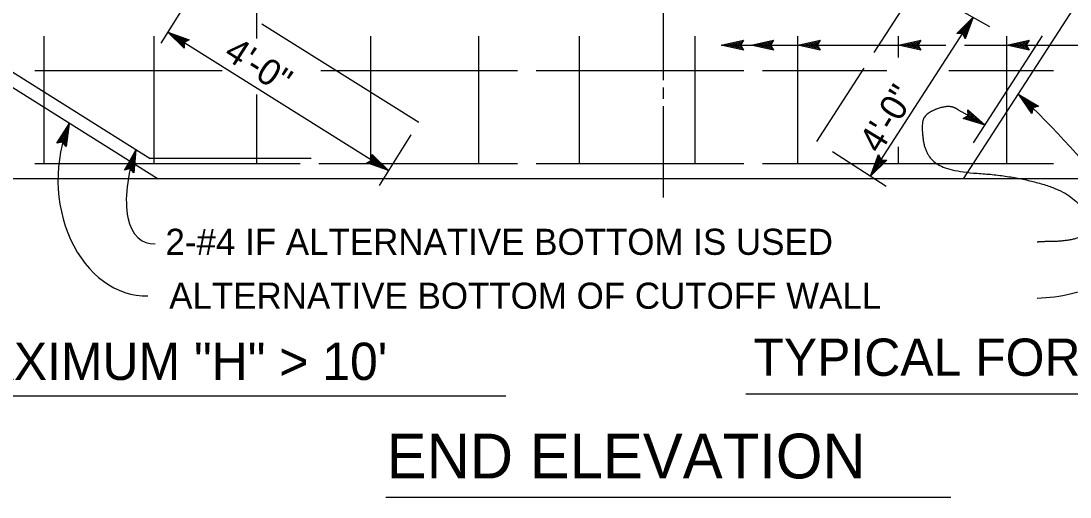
# Model space of a CAD drawing. Extents: x -894 to 866, y -472 to 714.
# Drawn here: x 78.5 to 359.7, y 206.9 to 334.6 of the extents above; entities that cross this region are included whole.
import ezdxf

# ---------------------------------------------------------------- set-up
doc = ezdxf.new("R2010")
doc.units = 0
doc.layers.add('align_CULVERT', color=7, linetype='Continuous')
doc.layers.add('align_CULVERT-anno', color=7, linetype='Continuous')

msp = doc.modelspace()

# ---------------------------------------------------------------- linework, layer by layer
at = {"layer": 'align_CULVERT'}
for p, q in [((331.2, 292.28), (406.26, 408.63)), ((-4.74, 371.77), (113.11, 297.78)), ((-8.74, 370.15), (115.29, 292.28)), ((141.76, 329.9), (141.76, 344.78)), ((307.24, 326.15), (318.82, 344.11)), ((143.06, 333.88), (185.16, 307.45)), ((84.76, 296.28), (84.76, 330.56)), ((114.26, 296.28), (114.26, 330.56)), ((172.26, 296.28), (172.26, 330.56)), ((201.26, 296.28), (201.26, 330.56)), ((228.26, 296.28), (228.26, 330.56)), ((259.26, 296.28), (259.26, 330.56)), ((286.76, 296.28), (286.76, 330.56)), ((313.76, 324.8), (313.76, 330.56)), ((333.87, 301.95), (352.35, 330.6)), ((342.76, 296.28), (342.76, 330.56)), ((132.45, 321.28), (82.22, 321.28)), ((211.61, 321.28), (158.91, 321.28)), ((272.28, 321.28), (216.61, 321.28)), ((310.57, 321.28), (277.28, 321.28)), ((291.85, 302.3), (304.53, 321.95)), ((355.27, 321.28), (327.2, 321.28)), ((141.76, 296.28), (141.76, 314.89)), ((313.76, 296.28), (313.76, 300.89)), ((153.35, 296.28), (82.22, 296.28)), ((156.26, 297.78), (113.11, 297.78)), ((211.61, 296.28), (158.35, 296.28)), ((272.28, 296.28), (216.61, 296.28)), ((355.27, 296.28), (277.28, 296.28)), ((406.26, 292.28), (-8.74, 292.28))]:
    msp.add_line(p, q, dxfattribs=at)
at = {"layer": 'align_CULVERT-anno'}
for p, q in [((250.76, 318.78), (250.76, 367.56)), ((124.51, 342.25), (116, 328.69)), ((323.17, 341.63), (338.1, 333.14)), ((306.27, 293), (333.76, 335.61)), ((329.38, 331.29), (333.76, 335.61)), ((333.76, 335.61), (331.62, 329.85)), ((329.8, 331.28), (333.01, 334.45)), ((330.22, 331.28), (332.26, 333.29)), ((330.61, 331.24), (331.51, 332.13)), ((331.51, 332.13), (331.08, 330.97)), ((332.26, 333.29), (331.25, 330.57)), ((333.01, 334.44), (331.45, 330.24)), ((117.85, 331.64), (177.02, 294.5)), ((122.22, 327.32), (117.85, 331.64)), ((117.85, 331.64), (117.85, 331.64)), ((117.85, 331.64), (123.64, 329.58)), ((122.22, 327.74), (119.02, 330.91)), ((119.03, 330.91), (123.25, 329.4)), ((122.22, 328.17), (120.19, 330.17)), ((120.19, 330.17), (122.91, 329.2)), ((122.25, 328.55), (121.36, 329.44)), ((121.36, 329.44), (122.52, 329.02)), ((123.64, 329.58), (122.25, 328.88)), ((123.64, 329.58), (123.64, 329.58)), ((266.22, 328.13), (272.22, 329.46)), ((267.62, 328.14), (271.99, 329.1)), ((272.22, 329.46), (271.42, 328.13)), ((272.22, 329.46), (272.22, 329.46)), ((274.24, 328.13), (280.24, 329.46)), ((275.63, 328.14), (280, 329.1)), ((280.24, 329.46), (279.44, 328.13)), ((280.24, 329.46), (280.24, 329.46)), ((286.76, 328.13), (292.76, 329.46)), ((288.15, 328.14), (292.52, 329.1)), ((292.76, 329.46), (291.96, 328.13)), ((292.76, 329.46), (292.76, 329.46)), ((313.76, 328.13), (319.76, 329.46)), ((315.15, 328.14), (319.52, 329.1)), ((319.76, 329.46), (318.96, 328.13)), ((319.76, 329.46), (319.76, 329.46)), ((330.94, 331.24), (329.38, 331.29)), ((329.38, 331.29), (329.38, 331.29)), ((331.62, 329.85), (330.94, 331.24)), ((331.62, 329.85), (331.62, 329.85)), ((342.76, 328.13), (348.76, 329.46)), ((344.15, 328.14), (348.52, 329.1)), ((348.76, 329.46), (347.96, 328.13)), ((348.76, 329.46), (348.76, 329.46)), ((122.25, 328.88), (122.22, 327.32)), ((122.22, 327.32), (122.22, 327.32)), ((266.22, 328.13), (286.76, 328.13)), ((272.22, 326.79), (266.22, 328.13)), ((266.22, 328.13), (266.22, 328.13)), ((272.01, 327.15), (267.6, 328.13)), ((268.99, 328.13), (271.81, 328.76)), ((271.77, 327.51), (268.99, 328.13)), ((270.37, 328.13), (271.58, 328.4)), ((271.6, 327.86), (270.37, 328.13)), ((271.42, 328.13), (272.22, 326.79)), ((272.22, 326.79), (272.22, 326.79)), ((280.24, 326.79), (274.24, 328.13)), ((274.24, 328.13), (274.24, 328.13)), ((280.02, 327.15), (275.62, 328.13)), ((277, 328.13), (279.82, 328.76)), ((279.78, 327.51), (277, 328.13)), ((278.38, 328.13), (279.59, 328.4)), ((279.61, 327.86), (278.38, 328.13)), ((279.44, 328.13), (280.24, 326.79)), ((280.24, 326.79), (280.24, 326.79)), ((286.76, 328.13), (313.76, 328.13)), ((292.76, 326.79), (286.76, 328.13)), ((286.76, 328.13), (286.76, 328.13)), ((292.54, 327.15), (288.14, 328.13)), ((289.52, 328.13), (292.35, 328.76)), ((292.31, 327.51), (289.52, 328.13)), ((290.9, 328.13), (292.11, 328.4)), ((292.13, 327.86), (290.9, 328.13)), ((291.96, 328.13), (292.76, 326.79)), ((292.76, 326.79), (292.76, 326.79)), ((319.76, 326.79), (313.76, 328.13)), ((313.76, 328.13), (313.76, 328.13)), ((313.76, 328.13), (326.47, 328.13)), ((319.54, 327.15), (315.14, 328.13)), ((316.52, 328.13), (319.35, 328.76)), ((319.31, 327.51), (316.52, 328.13)), ((317.9, 328.13), (319.11, 328.4)), ((319.13, 327.86), (317.9, 328.13)), ((318.96, 328.13), (319.76, 326.79)), ((319.76, 326.79), (319.76, 326.79)), ((331.47, 328.13), (342.76, 328.13)), ((342.76, 328.13), (372.26, 328.13)), ((348.76, 326.79), (342.76, 328.13)), ((342.76, 328.13), (342.76, 328.13)), ((348.54, 327.15), (344.14, 328.13)), ((345.52, 328.13), (348.35, 328.76)), ((348.31, 327.51), (345.52, 328.13)), ((346.9, 328.13), (348.11, 328.4)), ((348.13, 327.86), (346.9, 328.13)), ((347.96, 328.13), (348.76, 326.79)), ((348.76, 326.79), (348.76, 326.79)), ((250.76, 313.78), (250.76, 316.78)), ((349.45, 309.83), (345.97, 314.9)), ((345.97, 314.9), (345.97, 314.9)), ((345.97, 314.9), (351.27, 311.78)), ((349.53, 310.23), (346.98, 313.96)), ((346.99, 313.95), (350.85, 311.68)), ((349.6, 310.66), (347.99, 313.01)), ((347.99, 313.01), (350.48, 311.54)), ((250.76, 287.28), (250.76, 311.78)), ((332.41, 309.25), (332.36, 310.81)), ((332.36, 310.81), (332.36, 310.81)), ((332.36, 310.81), (336.95, 306.72)), ((332.38, 310.39), (335.75, 307.39)), ((332.39, 309.57), (333.33, 308.74)), ((332.41, 309.96), (334.54, 308.06)), ((349.71, 311.03), (349, 312.07)), ((349, 312.07), (350.07, 311.44)), ((349.77, 311.35), (349.45, 309.83)), ((349.45, 309.83), (349.45, 309.83)), ((351.27, 311.78), (349.77, 311.35)), ((351.27, 311.78), (351.27, 311.78)), ((88.1, 301.85), (91.42, 307.03)), ((91.42, 307.03), (90.61, 300.93)), ((91.42, 307.03), (91.42, 307.03)), ((331.06, 308.47), (332.41, 309.25)), ((336.95, 306.72), (331.06, 308.47)), ((331.06, 308.47), (331.06, 308.47)), ((335.73, 307.39), (331.44, 308.67)), ((334.54, 308.06), (331.76, 308.89)), ((333.33, 308.74), (332.15, 309.09)), ((336.95, 306.72), (336.95, 306.72)), ((88.51, 301.93), (90.95, 305.73)), ((88.93, 302.03), (90.47, 304.43)), ((90.47, 304.43), (90.09, 301.56)), ((90.95, 305.72), (90.35, 301.28)), ((183.06, 304.12), (174.52, 290.51)), ((89.63, 302.14), (88.1, 301.85)), ((88.1, 301.85), (88.1, 301.85)), ((89.31, 302.07), (89.99, 303.13)), ((90.61, 300.93), (89.63, 302.14)), ((89.99, 303.13), (89.83, 301.91)), ((90.61, 300.93), (90.61, 300.93)), ((106.25, 294.65), (109.27, 300.01)), ((106.66, 294.75), (108.87, 298.69)), ((108.87, 298.68), (108.53, 294.21)), ((109.27, 300.01), (108.81, 293.88)), ((109.27, 300.01), (109.27, 300.01)), ((172.62, 297.26), (172.65, 298.82)), ((172.65, 298.82), (172.65, 298.82)), ((172.65, 298.82), (177.02, 294.5)), ((172.65, 298.4), (175.85, 295.23)), ((296.06, 299.59), (310.47, 290.29)), ((306.27, 293), (308.41, 298.77)), ((307.02, 294.17), (308.58, 298.37)), ((308.41, 298.77), (308.41, 298.77)), ((308.41, 298.77), (309.09, 297.37)), ((107.07, 294.87), (108.47, 297.36)), ((107.45, 294.94), (108.07, 296.04)), ((108.07, 296.04), (107.98, 294.81)), ((108.47, 297.36), (108.25, 294.48)), ((171.23, 296.56), (172.62, 297.26)), ((177.02, 294.5), (171.23, 296.56)), ((171.23, 296.56), (171.23, 296.56)), ((175.84, 295.23), (171.62, 296.74)), ((174.68, 295.97), (171.96, 296.94)), ((173.51, 296.7), (172.35, 297.12)), ((172.62, 297.59), (173.51, 296.7)), ((172.65, 297.98), (174.68, 295.97)), ((310.65, 297.32), (306.27, 293)), ((310.24, 297.33), (307.02, 294.16)), ((307.77, 295.32), (308.78, 298.04)), ((309.81, 297.33), (307.77, 295.32)), ((308.52, 296.48), (308.95, 297.64)), ((309.42, 297.37), (308.52, 296.48)), ((309.09, 297.37), (310.65, 297.32)), ((310.65, 297.32), (310.65, 297.32)), ((107.77, 295.03), (106.25, 294.65)), ((106.25, 294.65), (106.25, 294.65)), ((108.81, 293.88), (107.77, 295.03)), ((108.81, 293.88), (108.81, 293.88)), ((177.02, 294.5), (177.02, 294.5)), ((306.27, 293), (306.27, 293)), ((-38.09, 234.05), (208.51, 234.05)), ((272.78, 234.58), (517.6, 234.58)), ((176.3, 206.94), (327.81, 206.94))]:
    msp.add_line(p, q, dxfattribs=at)
for centre, radius, start, end in [((122.29, 82.29), 322.75, 39.1797, 46.0927), ((349.55, 305.9), 45.62, 271.7406, 294.9365)]:
    msp.add_arc(centre, radius, start, end, dxfattribs=at)
for centre, major_axis, ratio, start_param, end_param in [((112.07, 291.81), (-0.37, 30.94), 0.763687, 1.047612, 3.146747), ((122.79, 300.22), (-11.3, -24.81), 0.458692, 4.926787, 6.524117)]:
    msp.add_ellipse(centre, major_axis=major_axis, ratio=ratio, start_param=start_param, end_param=end_param, dxfattribs=at)
msp.add_open_spline([(336.95, 306.72), (330.56, 310.32), (327.39, 312.13), (321.61, 310.21), (319.68, 307.37), (321.04, 298.07), (327.5, 294.22), (343.7, 293.2), (358.54, 289.23), (364.55, 282.77), (363.75, 276.76), (357.98, 275.51), (352.72, 275.46), (350.87, 275.32)], degree=2, dxfattribs=at)

# ---------------------------------------------------------------- texts
for rotation, p in [(327.0613, (132.5, 324.89)), (58.6046, (308.75, 298.75))]:
    msp.add_text('4\'-0"', height=7, rotation=rotation, dxfattribs=at).set_placement(p)
for s, height, p in [('2-#4 IF ALTERNATIVE BOTTOM IS USED', 7, (117.25, 271.9)), ('ALTERNATIVE BOTTOM OF CUTOFF WALL', 7, (118.25, 257.44)), ('TYPICAL FOR MAXIMUM "H" > 10\'', 10, (-34.84, 238.34)), ('TYPICAL FOR MAXIMUM "H" < 10\'', 10, (274.84, 239.45)), ('END ELEVATION', 12, (176.54, 211.94))]:
    msp.add_text(s, height=height, dxfattribs=at).set_placement(p)

doc.saveas('drawing.dxf')
